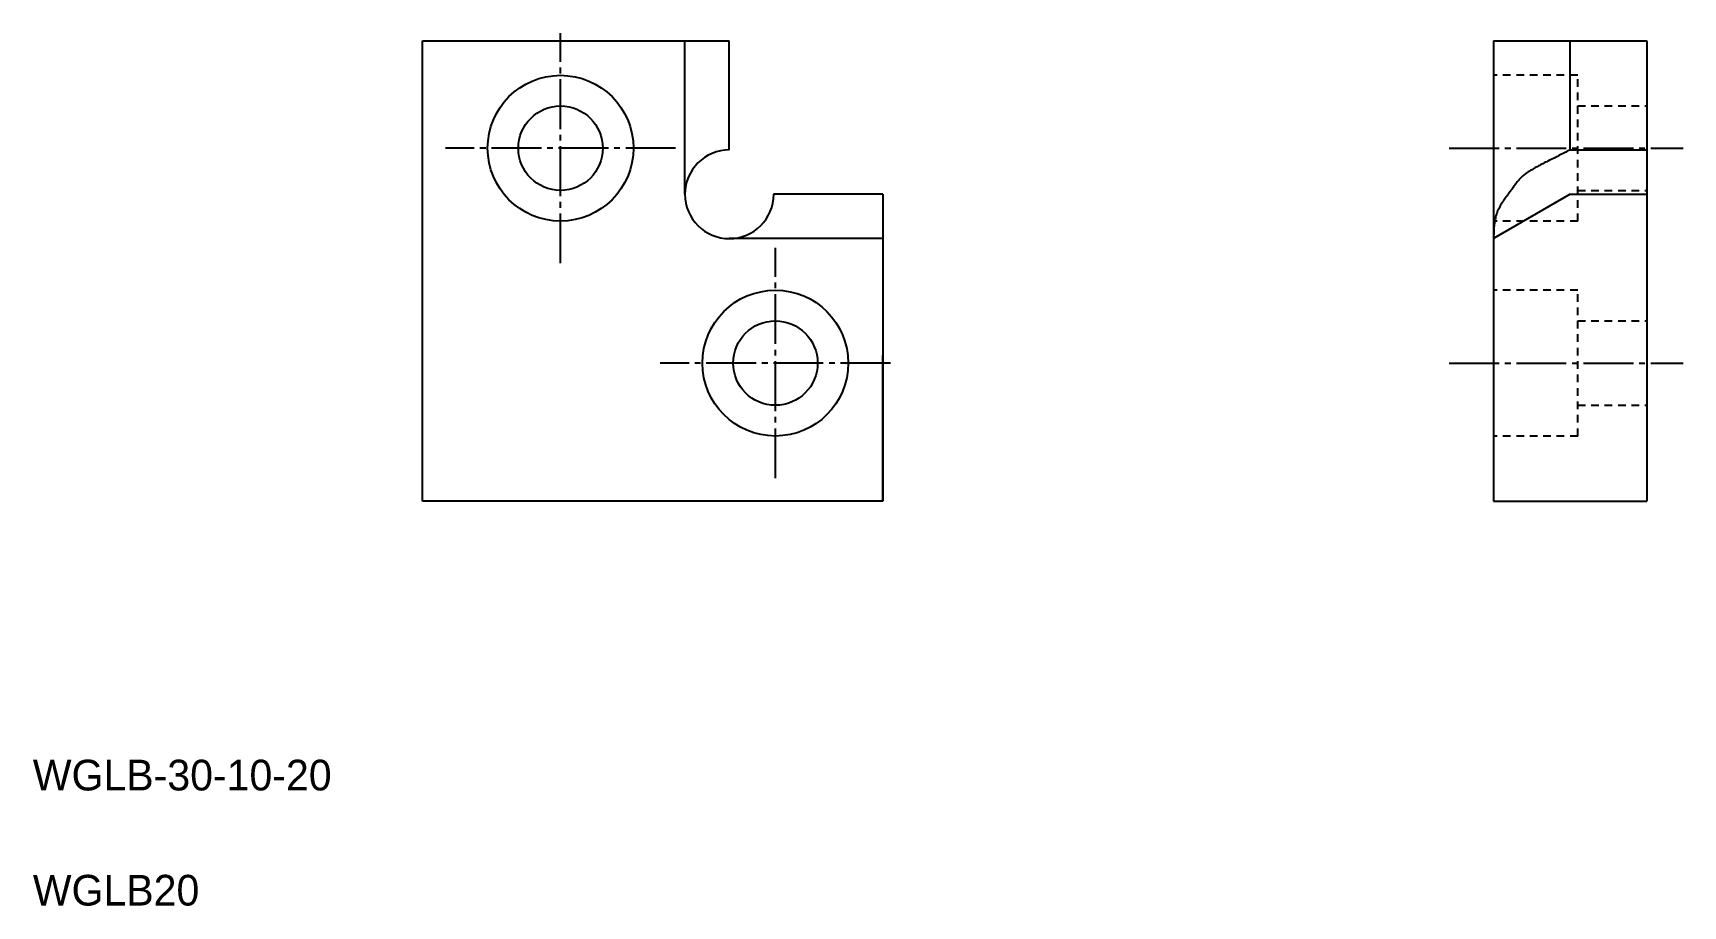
# Model space of a CAD drawing. Extents: x 5 to 113, y 5 to 62.
import ezdxf

# ---------------------------------------------------------------- set-up
doc = ezdxf.new("R2010")
doc.units = 0
doc.header["$LTSCALE"] = 0.25
doc.linetypes.add('CENTER', pattern=[17.5, 13, -1.5, 1.5, -1.5])
doc.linetypes.add('DASHED', pattern=[3.5, 2, -1.5])
doc.layers.get('0').update_dxf_attribs({"linetype": 'CONTINUOUS'})
doc.layers.add('CENTER', color=1, linetype='CENTER')

msp = doc.modelspace()

# ---------------------------------------------------------------- linework, layer by layer
at = {"color": 7, "linetype": 'CONTINUOUS'}
for p, q in [((30.39, 31.34), (30.39, 61.34)), ((30.39, 61.34), (50.39, 61.34)), ((47.5, 51.34), (47.5, 61.34)), ((50.39, 54.23), (50.39, 61.34)), ((100.18, 61.34), (100.18, 31.34)), ((100.18, 61.34), (110.18, 61.34)), ((105.18, 54.23), (105.18, 61.34)), ((110.18, 61.34), (110.18, 31.34)), ((104.27, 53.77), (104.18, 53.72)), ((104.36, 53.81), (104.27, 53.77)), ((104.45, 53.86), (104.36, 53.81)), ((104.54, 53.91), (104.45, 53.86)), ((104.63, 53.95), (104.54, 53.91)), ((104.72, 54), (104.63, 53.95)), ((104.81, 54.04), (104.72, 54)), ((104.91, 54.09), (104.81, 54.04)), ((105, 54.14), (104.91, 54.09)), ((105.09, 54.18), (105, 54.14)), ((105.18, 54.23), (105.09, 54.18)), ((105.18, 54.23), (110.18, 54.23)), ((102.32, 52.71), (102.27, 52.67)), ((102.38, 52.75), (102.32, 52.71)), ((102.44, 52.79), (102.38, 52.75)), ((102.5, 52.83), (102.44, 52.79)), ((102.56, 52.86), (102.5, 52.83)), ((102.62, 52.9), (102.56, 52.86)), ((102.68, 52.94), (102.62, 52.9)), ((102.75, 52.98), (102.68, 52.94)), ((102.82, 53.02), (102.75, 52.98)), ((102.89, 53.06), (102.82, 53.02)), ((102.96, 53.1), (102.89, 53.06)), ((103.03, 53.13), (102.96, 53.1)), ((103.1, 53.17), (103.03, 53.13)), ((103.18, 53.21), (103.1, 53.17)), ((103.26, 53.25), (103.18, 53.21)), ((103.33, 53.29), (103.26, 53.25)), ((103.41, 53.33), (103.33, 53.29)), ((103.49, 53.38), (103.41, 53.33)), ((103.57, 53.42), (103.49, 53.38)), ((103.66, 53.46), (103.57, 53.42)), ((103.74, 53.5), (103.66, 53.46)), ((103.83, 53.55), (103.74, 53.5)), ((103.91, 53.59), (103.83, 53.55)), ((104, 53.63), (103.91, 53.59)), ((104.09, 53.68), (104, 53.63)), ((104.18, 53.72), (104.09, 53.68)), ((101.38, 51.66), (101.34, 51.61)), ((101.42, 51.72), (101.38, 51.66)), ((101.46, 51.78), (101.42, 51.72)), ((101.5, 51.83), (101.46, 51.78)), ((101.54, 51.88), (101.5, 51.83)), ((101.58, 51.94), (101.54, 51.88)), ((101.62, 51.99), (101.58, 51.94)), ((101.65, 52.04), (101.62, 51.99)), ((101.69, 52.09), (101.65, 52.04)), ((101.73, 52.14), (101.69, 52.09)), ((101.77, 52.19), (101.73, 52.14)), ((101.81, 52.23), (101.77, 52.19)), ((101.85, 52.28), (101.81, 52.23)), ((101.89, 52.33), (101.85, 52.28)), ((101.93, 52.37), (101.89, 52.33)), ((101.97, 52.41), (101.93, 52.37)), ((102.02, 52.46), (101.97, 52.41)), ((102.06, 52.5), (102.02, 52.46)), ((102.11, 52.54), (102.06, 52.5)), ((102.16, 52.59), (102.11, 52.54)), ((102.21, 52.63), (102.16, 52.59)), ((102.27, 52.67), (102.21, 52.63)), ((60.39, 51.34), (53.27, 51.34)), ((60.39, 51.34), (60.39, 31.34)), ((105.18, 51.34), (100.18, 48.46)), ((100.61, 50.55), (100.57, 50.48)), ((100.65, 50.63), (100.61, 50.55)), ((100.69, 50.7), (100.65, 50.63)), ((100.74, 50.77), (100.69, 50.7)), ((100.78, 50.84), (100.74, 50.77)), ((100.83, 50.91), (100.78, 50.84)), ((100.88, 50.98), (100.83, 50.91)), ((100.92, 51.05), (100.88, 50.98)), ((100.97, 51.11), (100.92, 51.05)), ((101.02, 51.18), (100.97, 51.11)), ((101.07, 51.24), (101.02, 51.18)), ((101.11, 51.31), (101.07, 51.24)), ((101.16, 51.37), (101.11, 51.31)), ((101.21, 51.43), (101.16, 51.37)), ((101.25, 51.49), (101.21, 51.43)), ((101.3, 51.55), (101.25, 51.49)), ((101.34, 51.61), (101.3, 51.55)), ((105.18, 51.34), (110.18, 51.34)), ((100.26, 49.51), (100.25, 49.43)), ((100.28, 49.6), (100.26, 49.51)), ((100.29, 49.68), (100.28, 49.6)), ((100.31, 49.77), (100.29, 49.68)), ((100.33, 49.85), (100.31, 49.77)), ((100.35, 49.93), (100.33, 49.85)), ((100.37, 50.01), (100.35, 49.93)), ((100.4, 50.09), (100.37, 50.01)), ((100.43, 50.17), (100.4, 50.09)), ((100.46, 50.25), (100.43, 50.17)), ((100.49, 50.33), (100.46, 50.25)), ((100.53, 50.4), (100.49, 50.33)), ((100.57, 50.48), (100.53, 50.4)), ((60.39, 48.46), (50.39, 48.46)), ((100.19, 48.55), (100.18, 48.46)), ((100.2, 48.72), (100.19, 48.64)), ((100.19, 48.64), (100.19, 48.55)), ((100.21, 48.99), (100.2, 48.9)), ((100.2, 48.9), (100.2, 48.81)), ((100.2, 48.81), (100.2, 48.72)), ((100.22, 49.08), (100.21, 48.99)), ((100.23, 49.25), (100.22, 49.17)), ((100.22, 49.17), (100.22, 49.08)), ((100.24, 49.34), (100.23, 49.25)), ((100.25, 49.43), (100.24, 49.34)), ((60.39, 31.34), (60.39, 40.84)), ((60.39, 31.34), (30.39, 31.34)), ((100.18, 31.34), (110.18, 31.34))]:
    msp.add_line(p, q, dxfattribs=at)
for p, q in [((35.39, 61.34), (35.39, 61.34)), ((40.39, 61.34), (40.39, 61.34))]:
    msp.add_line(p, q)
at = {"color": 3, "linetype": 'DASHED'}
for p, q in [((105.68, 59.09), (100.18, 59.09)), ((105.68, 49.59), (105.68, 59.09)), ((105.68, 57.09), (110.18, 57.09)), ((105.68, 51.59), (110.18, 51.59)), ((105.68, 49.59), (100.18, 49.59)), ((105.68, 45.09), (100.18, 45.09)), ((105.68, 35.59), (105.68, 45.09)), ((105.68, 43.09), (110.18, 43.09)), ((105.68, 37.59), (110.18, 37.59)), ((105.68, 35.59), (100.18, 35.59))]:
    msp.add_line(p, q, dxfattribs=at)
at = {"color": 7, "linetype": 'CONTINUOUS'}
for centre, radius in [((39.39, 54.34), 4.75), ((39.39, 54.34), 2.75), ((53.39, 40.34), 4.75), ((53.39, 40.34), 2.75)]:
    msp.add_circle(centre, radius, dxfattribs=at)
msp.add_arc((50.39, 51.34), 2.89, 90, 0, dxfattribs=at)
at = {"layer": 'CENTER', "color": 1, "linetype": 'CENTER'}
for p, q in [((39.39, 46.84), (39.39, 61.84)), ((46.89, 54.34), (31.89, 54.34)), ((97.31, 54.34), (112.54, 54.34)), ((53.39, 32.84), (53.39, 47.84)), ((60.89, 40.34), (45.89, 40.34)), ((97.31, 40.34), (112.54, 40.34))]:
    msp.add_line(p, q, dxfattribs=at)

# ---------------------------------------------------------------- texts
for s, p in [('WGLB-30-10-20', (5, 12.5)), ('WGLB20', (5, 5))]:
    msp.add_text(s, height=2).set_placement(p)

doc.saveas('drawing.dxf')
